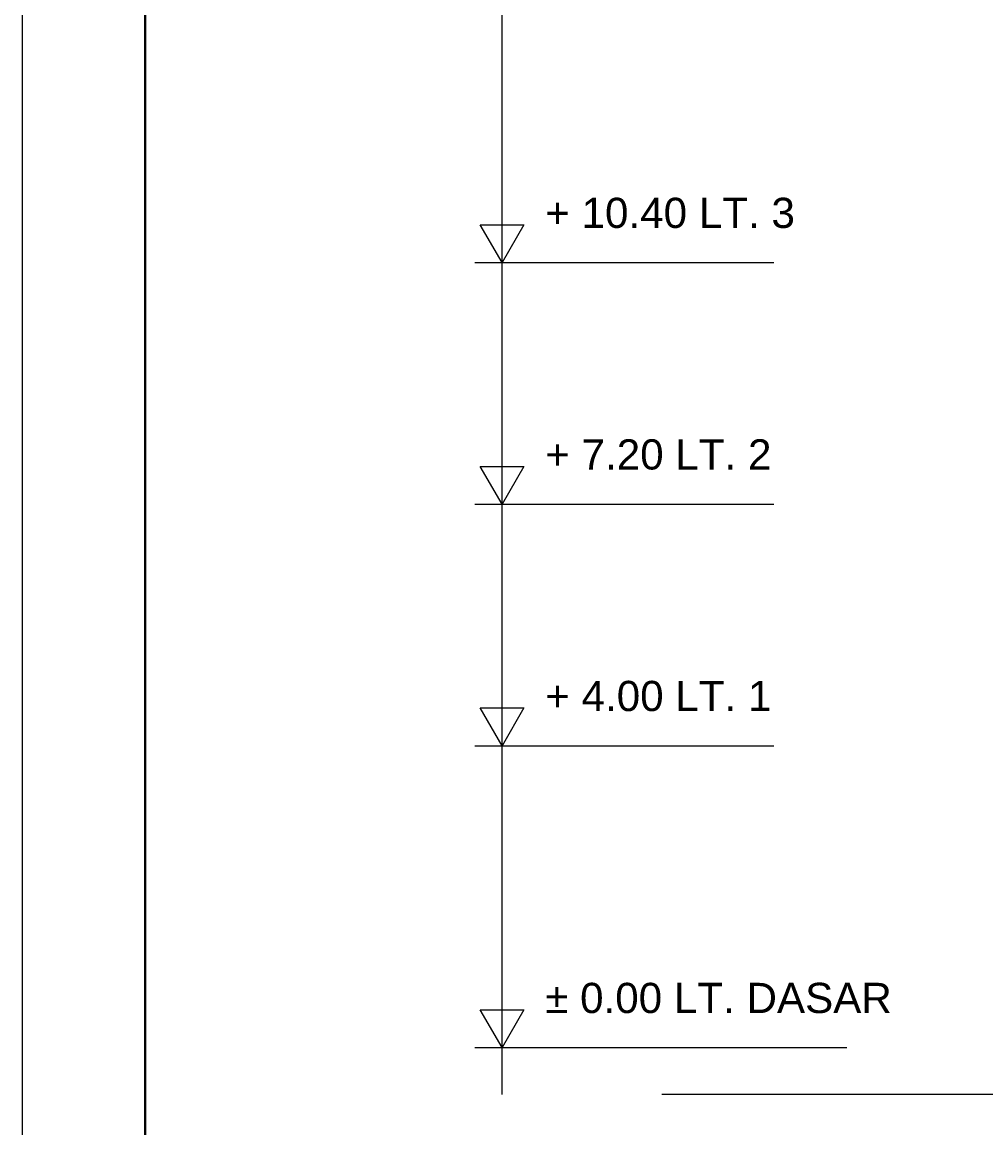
# Model space of a CAD drawing. Header units: millimetres. Extents: x -16 to 103, y -17 to 67.
# Drawn here: x -16.07 to -3.31, y -1.06 to 13.59 of the extents above; entities that cross this region are included whole.
import ezdxf
from ezdxf.enums import TextEntityAlignment as Align

# ---------------------------------------------------------------- set-up
doc = ezdxf.new("R2010")
doc.units = ezdxf.units.MM
for name, color, linetype, lineweight in [('KOP', 7, 'Continuous', 20), ('KOP GARIS', 1, 'Continuous', 30), ('lan', 7, 'Continuous', 15)]:
    doc.layers.add(name, color=color, linetype=linetype, lineweight=lineweight)
doc.styles.add('S', font='simplex', dxfattribs={"width": 0.75})
doc.styles.get("Standard").update_dxf_attribs({"font": 'arial.ttf'})

# ---------------------------------------------------------------- blocks, each defined once
blk = doc.blocks.new('PEIL')
blk.add_lwpolyline([(-0.1875, 0.3248), (0.1875, 0.3248), (0, 0)], close=True)
at = {"style": 'S', "width": 1.1, "flags": 4}
blk.add_attdef('CAT', (0.2652, 0.0361), '', height=0.2, dxfattribs=at)
blk = doc.blocks.new('KOPA2-TPAK r')
at = {"layer": 'KOP'}
blk.add_lwpolyline([(0, 0), (59.4, 0), (59.4, 42.135), (0, 42.135)], close=True, dxfattribs=at)
at = {"layer": 'KOP GARIS'}
blk.add_lwpolyline([(0.8148, 0.8148), (58.5852, 0.8148), (58.5852, 41.3202), (0.8148, 41.3202)], close=True, dxfattribs=at)
at = {"layer": 'KOP'}
for p in [(51.8642, 6.6116), (51.8642, 6.2116), (51.8642, 5.8116)]:
    blk.add_attdef('JUDUL', p, '', height=0.25, dxfattribs=at)
for tag, p in [('SKALA', (51.8156, 4.9133)), ('SKALA', (51.8156, 4.6019)), ('SKALA', (51.8156, 4.3123)), ('AR-00', (57.7488, 3.1954))]:
    blk.add_attdef(tag, text='', height=0.1716, dxfattribs=at).set_placement(p, align=Align.MIDDLE_CENTER)

msp = doc.modelspace()

# ---------------------------------------------------------------- linework, layer by layer
at = {"layer": 'lan', "linetype": 'ByBlock'}
for p, q in [((-9.7162, -0.615), (-9.7162, 58.905)), ((-10.0754, 10.405), (-6.1174, 10.405)), ((-10.0754, 7.205), (-6.1174, 7.205)), ((-10.0754, 4.005), (-6.1174, 4.005))]:
    msp.add_line(p, q, dxfattribs=at)
at = {"layer": 'lan'}
for p, q in [((-10.0754, 0.005), (-5.15, 0.005)), ((-0.25, -0.615), (-7.6, -0.615))]:
    msp.add_line(p, q, dxfattribs=at)

# ---------------------------------------------------------------- block references
at = {"layer": 'KOP', "xscale": 2, "yscale": 2, "zscale": 2}
msp.add_blockref('KOPA2-TPAK r', (-16.075, -16.9647), dxfattribs=at)
at = {"layer": 'lan', "linetype": 'ByBlock'}
ref = msp.add_blockref('PEIL', (-9.7162, 10.405), dxfattribs=dict(at, xscale=1.539600717839002, yscale=1.539600717839002, zscale=1.539600717839002))
ref.add_attrib('CAT', '+ 10.40 LT. 3', (-9.1447, 10.8633), dxfattribs={"layer": '0', "height": 0.4, "flags": 4})
ref = msp.add_blockref('PEIL', (-9.7162, 7.205), dxfattribs=dict(at, xscale=1.539600717839002, yscale=1.539600717839002, zscale=1.539600717839002))
ref.add_attrib('CAT', '+ 7.20 LT. 2', (-9.1447, 7.6633), dxfattribs={"layer": '0', "height": 0.4, "flags": 4})
ref = msp.add_blockref('PEIL', (-9.7162, 4.005), dxfattribs=dict(at, xscale=1.539600717839002, yscale=1.539600717839002, zscale=1.539600717839002))
ref.add_attrib('CAT', '+ 4.00 LT. 1', (-9.1447, 4.4633), dxfattribs={"layer": '0', "height": 0.4, "flags": 4})
ref = msp.add_blockref('PEIL', (-9.7162, 0.005), dxfattribs=dict(at, xscale=1.539600717839002, yscale=1.539600717839002, zscale=1.539600717839002))
ref.add_attrib('CAT', '%%P 0.00 LT. DASAR', (-9.1447, 0.4633), dxfattribs={"layer": '0', "height": 0.4, "flags": 4})

doc.saveas('drawing.dxf')
